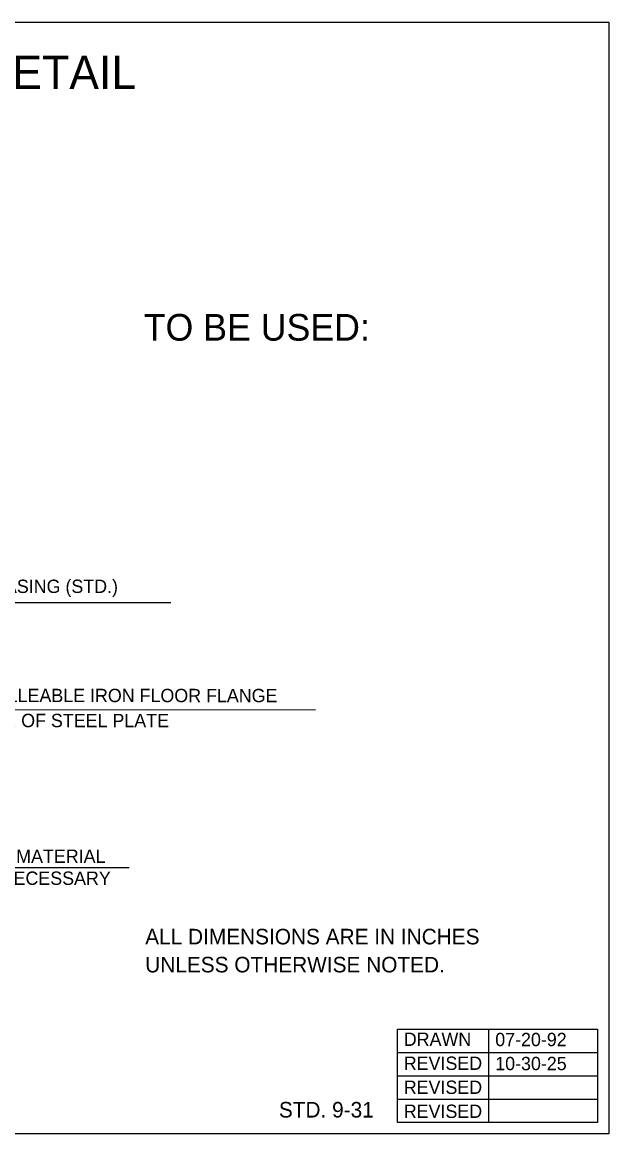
# Model space of a CAD drawing. Extents: x 100 to 888, y 575 to 1075.
# Drawn here: x 624 to 888, y 575 to 1075 of the extents above; entities that cross this region are included whole.
import ezdxf

# ---------------------------------------------------------------- set-up
doc = ezdxf.new("R2010")
doc.units = 0
for name, color, linetype in [('Draft_Plan_Labels', 7, 'Continuous'), ('Sheets_General Details', 7, 'Continuous'), ('Sheets_Major Grid', 7, 'Continuous'), ('Sheets_Minor Grid Horizontal', 7, 'Continuous')]:
    doc.layers.add(name, color=color, linetype=linetype)

msp = doc.modelspace()

# ---------------------------------------------------------------- linework, layer by layer
at = {"layer": 'Draft_Plan_Labels'}
for p, q in [((528.41, 813.95), (690.62, 813.95)), ((566.24, 765.8), (680.32, 765.76)), ((680.32, 765.76), (755.69, 765.82)), ((527.44, 694.85), (671.92, 694.84))]:
    msp.add_line(p, q, dxfattribs=at)
at = {"layer": 'Sheets_Major Grid'}
msp.add_lwpolyline([(100, 1075), (887.5, 1075), (887.5, 575), (100, 575)], close=True, dxfattribs=at)
at = {"layer": 'Sheets_Minor Grid Horizontal'}
for p, q in [((833.61, 580), (833.61, 622)), ((792.5, 611.5), (882.5, 611.5)), ((792.5, 601), (882.5, 601)), ((792.5, 590.5), (882.5, 590.5))]:
    msp.add_line(p, q, dxfattribs=at)
msp.add_lwpolyline([(882.5, 580), (792.5, 580), (792.5, 622), (882.5, 622)], close=True, dxfattribs=at)

# ---------------------------------------------------------------- texts
at = {"layer": 'Draft_Plan_Labels'}
msp.add_text('2½ STEEL PIPE CASING (STD.)', height=6, dxfattribs=at).set_placement((548.69, 818.26))
for s, rotation, p in [('¾ THREADED MALLEABLE IRON FLOOR FLANGE', 359.9755, (549.94, 769.21)), ('WELDED TO CENTER OF STEEL PLATE', 359.9755, (538.19, 757.94)), ('GRANULAR BEDDING MATERIAL', 0.0567, (535.49, 696.74)), ('TO BE USED WHEN NECESSARY', 359.9974, (536.54, 686.97))]:
    msp.add_text(s, height=6, rotation=rotation, dxfattribs=at).set_placement(p)
at = {"layer": 'Sheets_General Details'}
for s, height, p in [('SETTLEMENT PLATFORM DETAIL', 15, (351.84, 1044.91)), ('TO BE USED:', 12, (678.43, 931.77)), ('ALL DIMENSIONS ARE IN INCHES', 7, (679.09, 660.19)), ('UNLESS OTHERWISE NOTED.', 7, (679.09, 647.59))]:
    msp.add_text(s, height=height, dxfattribs=at).set_placement(p)
at = {"layer": 'Sheets_Minor Grid Horizontal'}
for s, height, p in [('DRAWN', 6, (795.35, 614.52)), ('07-20-92', 6, (836.46, 614.4)), ('REVISED', 6, (795.35, 603.72)), ('10-30-25', 6, (836.46, 603.6)), ('REVISED', 6, (795.35, 592.92)), ('STD. 9-31 ', 7, (739.19, 582.31)), ('REVISED', 6, (795.35, 582.12))]:
    msp.add_text(s, height=height, dxfattribs=at).set_placement(p)

doc.saveas('drawing.dxf')
